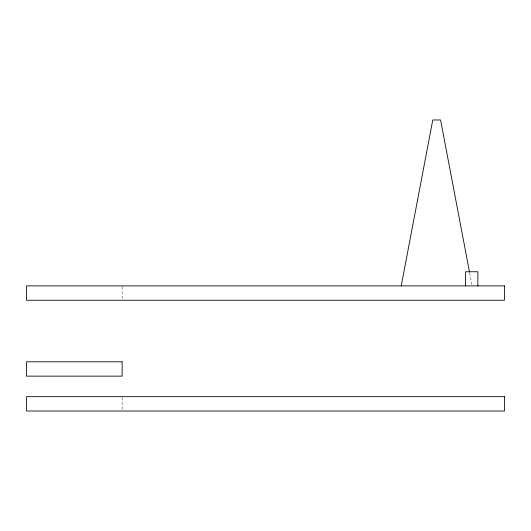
<?xml version="1.0" encoding="UTF-8"?>
<svg xmlns="http://www.w3.org/2000/svg" width="531" height="531" viewBox="0 0 531 531"><rect width="100%" height="100%" fill="white"/><g stroke="black" fill="none" stroke-linecap="round" stroke-linejoin="round"><path stroke-width="0.4" stroke-dasharray="2.65 1.99" d="M469.663 272.894L471.979 285.094M122.13 286.7L122.13 299.444M122.13 397.48L122.13 410.224"/><path stroke-width="0.8" d="M401.217 285.904L432.778 119.979L440.577 119.979L469.504 272.078M477.867 285.904L477.867 271.759L465.541 271.759L465.541 285.904M504.45 285.904L26.55 285.904L26.55 300.241L504.45 300.241L504.45 285.904M122.13 361.797L26.55 361.797L26.55 376.134L122.13 376.134L122.13 361.797M504.45 396.684L26.55 396.684L26.55 411.021L504.45 411.021L504.45 396.684"/></g></svg>
